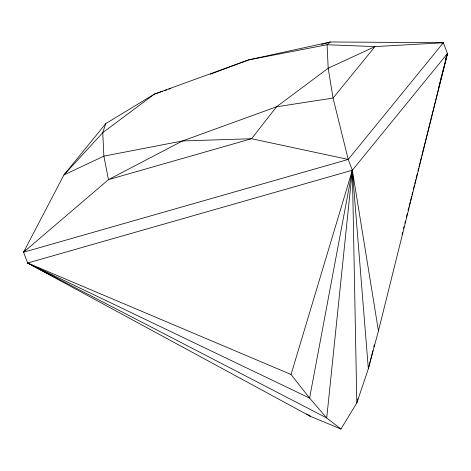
<?xml version="1.0" encoding="UTF-8"?>
<svg xmlns="http://www.w3.org/2000/svg" width="471" height="471" viewBox="0 0 471 471"><rect width="100%" height="100%" fill="white"/><g stroke="black" fill="none" stroke-linecap="round" stroke-linejoin="round"><path stroke-width="0.71" d="M321.463 44.527L330.407 41.972L327.08 44.739L328.193 68.224L333.056 98.056L348.222 159.439L352.343 170.225L326.715 417.983L340.951 429.028L356.818 402.958L368.34 368.775L378.443 330.883L447.45 53.511L443.335 42.731L330.407 41.972L248.494 59.923L154.447 94.082L105.81 123.549L63.891 174.988L23.55 252.238L27.665 263.024L310.254 416.264L340.951 429.028M378.443 330.883L352.343 170.225L309.594 398.095L326.715 417.983L27.665 263.024L352.343 170.225L447.45 53.511L422.728 152.033M372.926 350.477L368.34 368.775L352.343 170.225L291.054 374.498L309.594 398.095L27.665 263.024L291.054 374.498M373.809 346.962L374.339 344.849M402.063 234.364L402.593 232.256M403.476 228.735L404.006 226.628M404.889 223.107L405.419 220.993M406.302 217.478L407.362 213.257M408.069 210.443L408.775 207.623M409.128 206.216L410.188 201.994M410.541 200.587L411.601 196.366M411.954 194.959L412.661 192.144M413.367 189.33L414.427 185.109M414.78 183.702L415.84 179.475M416.193 178.067L417.253 173.846M417.96 171.032L418.666 168.218M419.019 166.811L420.079 162.589M420.432 161.182L421.492 156.961M421.845 155.548L422.552 152.734M357.919 398.731L356.818 402.958L352.343 170.225M438.313 88.736L438.86 86.623M439.225 85.216L440.326 80.988M440.691 79.581L441.786 75.354M441.969 74.648L447.45 53.511L446.325 56.131M445.289 60.523L447.45 53.511L446.013 57.544M105.81 123.549L102.76 132.657L103.873 156.142L108.46 179.634L23.55 252.238L348.222 159.439L443.335 42.731L374.975 46.617L327.08 44.739L248.494 59.923L240.846 62.79M23.55 252.238L25.405 249.96M210.254 74.265L213.44 73.07M214.075 72.834L217.266 71.639M217.902 71.398L221.087 70.203M221.723 69.961L224.914 68.766M225.55 68.531L236.383 64.462M237.025 64.227L240.21 63.032M162.672 91.274L154.447 94.082L102.76 132.657L63.891 174.988L103.873 156.142L182.46 140.959L276.512 106.799L333.056 98.056L374.975 46.617L328.193 68.224L276.512 106.799L251.561 138.727L108.46 179.634L182.46 140.959L251.561 138.727L348.222 159.439M164.726 90.573L166.781 89.873M168.836 89.172L170.891 88.471M441.916 43.132L443.335 42.731M38.575 268.411L27.665 263.024L54.989 277.431M56.29 278.114L57.592 278.803M306.668 413.915L310.254 416.264L309.418 415.063"/></g></svg>
